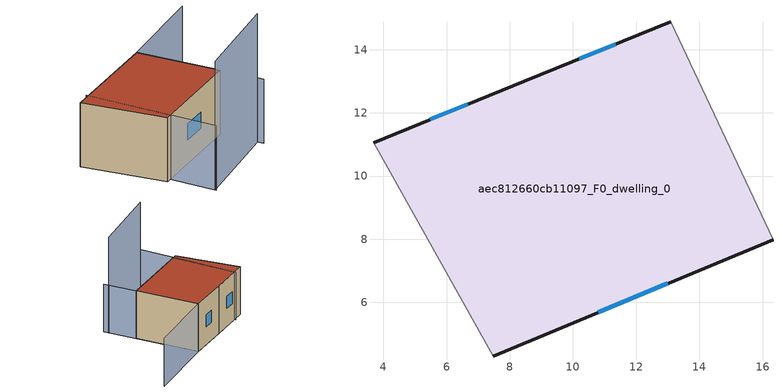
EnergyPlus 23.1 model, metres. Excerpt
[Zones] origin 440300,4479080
aec812660cb11097_F0_dwelling_0
 floor ground (EU_floor_Construction): 16.33,7.98 13.09,14.88 8.45,13.01 3.69,11.06 7.47,4.3 z0
 wall outside (EU_wall_Construction): 16.33,7.98 7.47,4.3 / 3.69,11.06 8.45,13.01 13.09,14.88 z0:6
 wall adiabatic (EU_wall_Construction): 13.09,14.88 16.33,7.98 / 7.47,4.3 3.69,11.06 z0:6
 window (EU_Window_Construction): 10.19,13.71 11.35,14.18 / 13.01,6.6 10.8,5.68 / 5.48,11.79 6.66,12.27 z2.25:3.75
 roof outside (EU_roof_Construction): 13.09,14.88 16.33,7.98 7.47,4.3 3.69,11.06 8.45,13.01 z6
shading: 9.54,0.67 17.74,4.91 z0:12; 4.95,11.75 9.58,0.58 / 18.02,4.39 13.09,14.88 / 13.09,14.88 21.39,18.78 z0:6
[Building]
EU S2 Campaign: North Axis=0; Terrain=City; Solar Distribution=FullExterior
[Site:Location]
Madrid: Latitude=40.5; Longitude=-3.5; Time Zone=1; Elevation=609
[SizingPeriod:WeatherFileDays]
AnnualSizingPeriod: Begin Month=1; Begin Day of Month=1; End Month=12; End Day of Month=31; Day of Week for Start Day=Monday; Use Weather File Daylight Saving Period=No; Use Weather File Rain and Snow Indicators=No
[MATERIAL]
EU_InternalMass_Material: Roughness=MediumRough; Thickness=0.1; Conductivity=1; Density=1800; Specific Heat=900; Thermal Absorptance=0.9; Solar Absorptance=0.7; Visible Absorptance=0.7
[MATERIAL:NOMASS] Roughness=MediumRough; Thermal Absorptance=0.9; Solar Absorptance=0.7; Visible Absorptance=0.7
Name | Thermal Resistance
EU_wall_NoMass | 1.26313
EU_roof_NoMass | 0.258054
EU_floor_NoMass | 0.563028
[WINDOWMATERIAL:SIMPLEGLAZINGSYSTEM]
EU_Window_SimpleGlazing: UFactor=4.93364; Solar Heat Gain Coefficient=0.85; Visible Transmittance=0.85
[CONSTRUCTION]
EU_wall_Construction: EU_wall_NoMass
EU_roof_Construction: EU_roof_NoMass
EU_floor_Construction: EU_floor_NoMass
EU_InternalMass_Construction: EU_InternalMass_Material
EU_Window_Construction: EU_Window_SimpleGlazing
[ZONE]
aec812660cb11097_F0_dwelling_0: Type=1; Multiplier=1; Ceiling Height=autocalculate; Volume=453.363; Floor Area=autocalculate; Part of Total Floor Area=Yes
[INTERNALMASS]
aec812660cb11097_F0_dwelling_0_EU_InternalMass: Construction=EU_InternalMass_Construction; Zone or ZoneList=aec812660cb11097_F0_dwelling_0; Surface Area=75.5603
[OTHEREQUIPMENT]
EU_Step8_InternalGain_aec812660cb11097_F0_dwelling_0_f000: Fuel Type=Electricity; Zone or ZoneList or Space or SpaceList=aec812660cb11097_F0_dwelling_0; Schedule=EU_Step8_GainSchedule_aec812660cb11097_F0_dwelling_0_f000; Design Level Calculation Method=Watts/Area; Power per Zone Floor Area=1; Fraction Latent=0; Fraction Radiant=0; Fraction Lost=0; Carbon Dioxide Generation Rate=0; EndUse Subcategory=EU_Step8_InternalGains
[ZONEVENTILATION:DESIGNFLOWRATE]
EU_ConstantAir_aec812660cb11097_F0_dwelling_0: Zone or ZoneList or Space or SpaceList=aec812660cb11097_F0_dwelling_0; Schedule=EU_AlwaysOn; Design Flow Rate Calculation Method=AirChanges/Hour; Air Changes per Hour=0.717621; Ventilation Type=Natural; Fan Pressure Rise=0; Fan Total Efficiency=1; Constant Term Coefficient=1; Temperature Term Coefficient=0; Velocity Term Coefficient=0; Velocity Squared Term Coefficient=0; Minimum Indoor Temperature=-100; Maximum Indoor Temperature=100; Delta Temperature=-100; Minimum Outdoor Temperature=-100; Maximum Outdoor Temperature=100; Maximum Wind Speed=40
[HVACTEMPLATE:THERMOSTAT]
EU_HeatOnly_aec812660cb11097_F0_dwelling_0: Constant Heating Setpoint=20; Constant Cooling Setpoint=50
[HVACTEMPLATE:ZONE:IDEALLOADSAIRSYSTEM]
aec812660cb11097_F0_dwelling_0: Template Thermostat=EU_HeatOnly_aec812660cb11097_F0_dwelling_0; System Availability Schedule=EU_AlwaysOn; Maximum Heating Supply Air Temperature=50; Minimum Cooling Supply Air Temperature=13; Maximum Heating Supply Air Humidity Ratio=0.0156; Minimum Cooling Supply Air Humidity Ratio=0.0077; Heating Limit=NoLimit; Cooling Limit=NoLimit; Heating Availability Schedule=EU_AlwaysOn; Cooling Availability Schedule=EU_CoolingOff; Dehumidification Control Type=ConstantSensibleHeatRatio; Cooling Sensible Heat Ratio=0.7; Dehumidification Setpoint=60; Humidification Control Type=None; Humidification Setpoint=30; Outdoor Air Method=None; Outdoor Air Flow Rate per Person=0.00944; Outdoor Air Flow Rate per Zone Floor Area=0; Outdoor Air Flow Rate per Zone=0; Demand Controlled Ventilation Type=None; Outdoor Air Economizer Type=NoEconomizer; Heat Recovery Type=None; Sensible Heat Recovery Effectiveness=0.7; Latent Heat Recovery Effectiveness=0.65
[SIZING:ZONE]
aec812660cb11097_F0_dwelling_0: Zone Cooling Design Supply Air Temperature Input Method=SupplyAirTemperature; Zone Cooling Design Supply Air Temperature=13; Zone Heating Design Supply Air Temperature Input Method=SupplyAirTemperature; Zone Heating Design Supply Air Temperature=50; Zone Cooling Design Supply Air Humidity Ratio=0.008; Zone Heating Design Supply Air Humidity Ratio=0.008; Cooling Design Air Flow Method=DesignDay; Cooling Design Air Flow Rate=0; Cooling Minimum Air Flow per Zone Floor Area=0.000762; Cooling Minimum Air Flow=0; Cooling Minimum Air Flow Fraction=0.2; Heating Design Air Flow Method=DesignDay; Heating Design Air Flow Rate=0; Heating Maximum Air Flow per Zone Floor Area=0.002032; Heating Maximum Air Flow=0.141576; Heating Maximum Air Flow Fraction=0.3; Account for Dedicated Outdoor Air System=No; Dedicated Outdoor Air System Control Strategy=NeutralSupplyAir; Dedicated Outdoor Air Low Setpoint Temperature for Design=autosize; Dedicated Outdoor Air High Setpoint Temperature for Design=autosize; Zone Load Sizing Method=Sensible Load Only No Latent Load; Zone Latent Cooling Design Supply Air Humidity Ratio Input Method=HumidityRatioDifference; Zone Cooling Design Supply Air Humidity Ratio Difference=0.005; Zone Latent Heating Design Supply Air Humidity Ratio Input Method=HumidityRatioDifference; Zone Humidification Design Supply Air Humidity Ratio Difference=0.005
[SCHEDULE:CONSTANT]
Name | Hourly Value
EU_AlwaysOn | 1
EU_CoolingOff | 0
[SCHEDULE:FILE]
EU_Step8_GainSchedule_aec812660cb11097_F0_dwelling_0_f000: File=../../schedules/aec812660cb11097/aec812660cb11097_F0_dwelling_0_f000_gain.csv; Column Number=1; Rows to Skip at Top=0; Number of Hours of Data=8760; Column Separator=Comma; Interpolate to Timestep=No; Minutes per Item=60; Adjust Schedule for Daylight Savings=Yes
